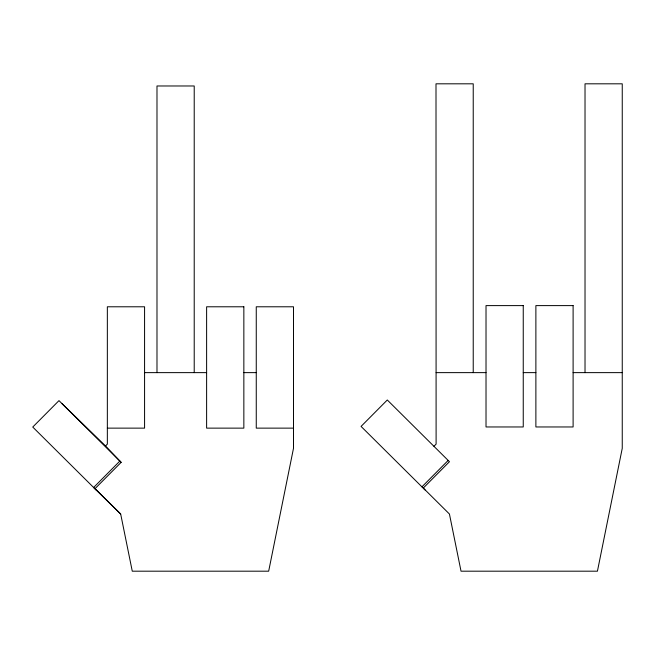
<?xml version="1.0" encoding="UTF-8"?>
<svg xmlns="http://www.w3.org/2000/svg" width="655" height="655" viewBox="0 0 655 655"><rect width="100%" height="100%" fill="white"/><g stroke="black" fill="none" stroke-linecap="round" stroke-linejoin="round"><path stroke-width="0.98" d="M119.849 461.079L93.616 487.492L120.676 514.028L132.269 571.185L268.673 571.185L293.489 448.331L293.489 306.786L256.261 306.786L256.261 428.133L293.489 428.133M62.127 403.758L105.52 445.957L121.142 462.356L95.073 488.605L120.676 514.028M421.935 486.853L448.167 460.44M105.52 445.957L107.346 444.123L107.346 306.786L144.575 306.786L144.575 428.133L107.346 428.133M433.938 446.301L436.107 444.123L436.001 83.815L473.229 83.815L473.229 372.63M144.575 372.63L206.62 372.63M243.848 372.63L256.261 372.63M436.107 372.63L486.018 372.63M523.247 372.63L535.88 372.63M573.109 372.63L622.25 372.63M425.087 489.981L361.069 426.405L387.302 399.992L449.453 461.709L423.286 488.057L449.436 514.028L461.03 571.185L597.434 571.185L622.25 448.331L622.25 83.815L585.021 83.815L585.021 372.63M121.142 462.356L58.983 400.631L32.75 427.044L96.768 490.62M194.216 372.63L194.216 85.977L156.987 85.977L156.987 372.63M523.247 305.607L486.018 305.607L486.018 426.962L523.247 426.962L523.247 305.607M573.109 305.607L535.88 305.607L535.88 426.962L573.109 426.962L573.109 305.607M243.848 306.786L206.62 306.786L206.62 428.133L243.848 428.133L243.848 306.786"/></g></svg>
